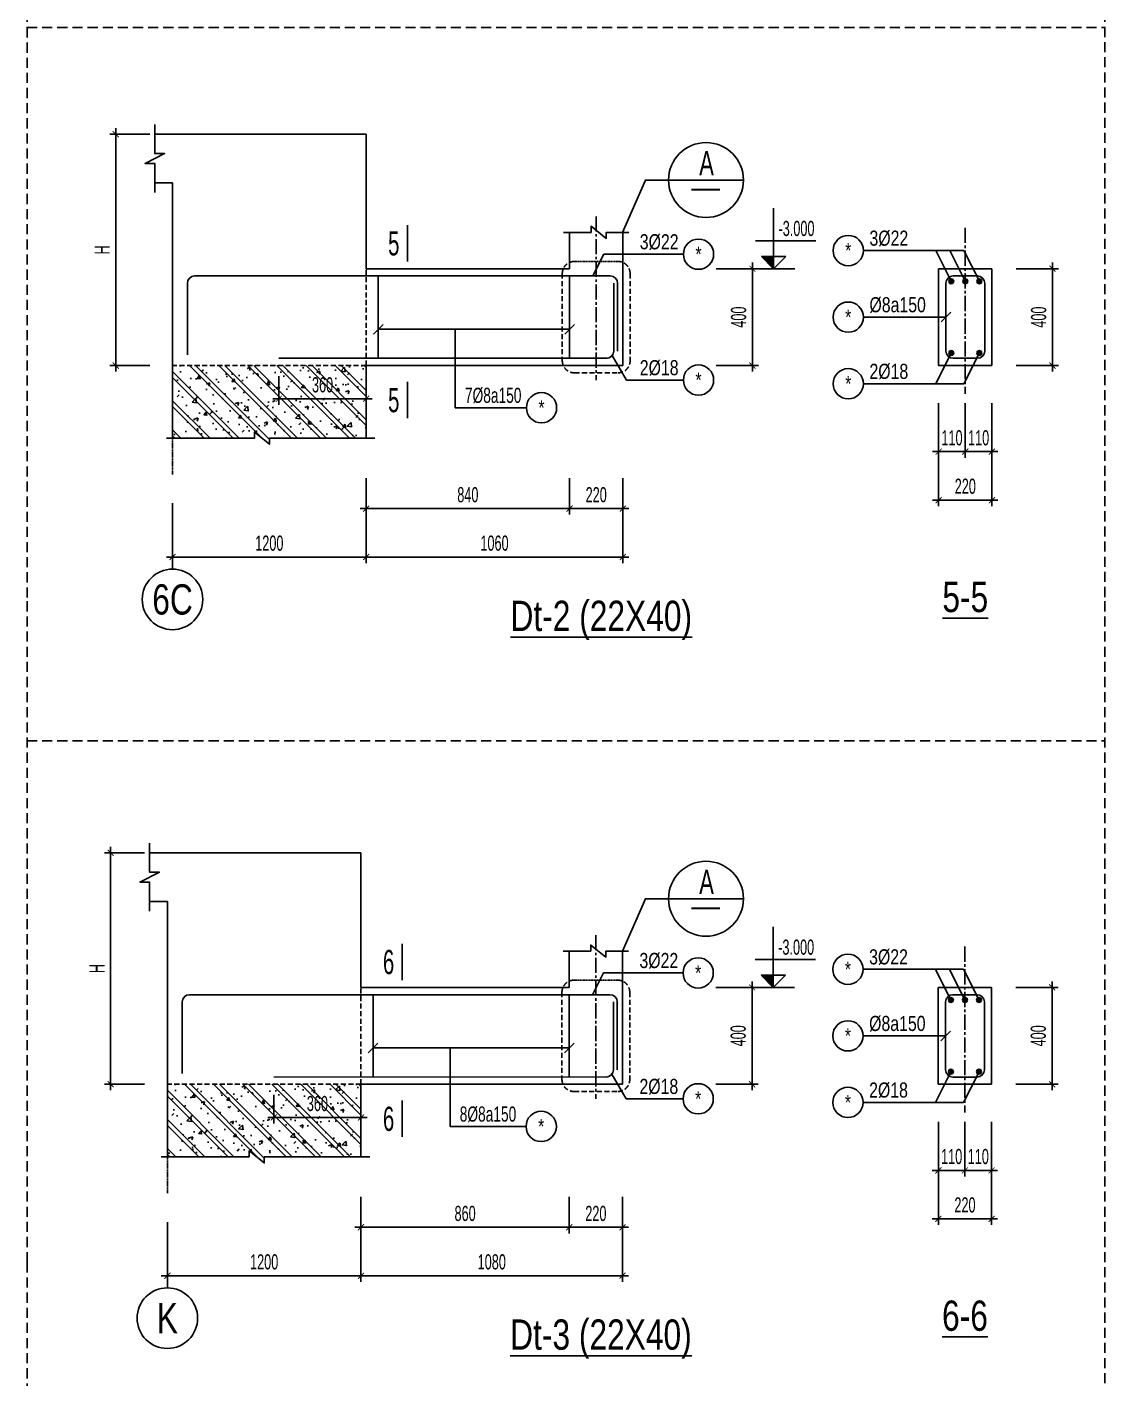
# Model space of a CAD drawing. Extents: x 195594 to 457145, y -254194 to -165094.
# Drawn here: x 413364 to 440072, y -217193 to -183696 of the extents above; entities that cross this region are included whole.
import ezdxf
from ezdxf.enums import TextEntityAlignment as Align

# ---------------------------------------------------------------- set-up
doc = ezdxf.new("R2010")
doc.units = 0
doc.header["$LTSCALE"] = 0.5
doc.header["$MEASUREMENT"] = 0
for name, pattern in [('CENTER', [2, 1.25, -0.25, 0.25, -0.25]), ('CENTER2', [1.125, 0.75, -0.125, 0.125, -0.125]), ('HIDDEN', [0.375, 0.25, -0.125])]:
    doc.linetypes.add(name, pattern=pattern)
doc.layers.get('0').update_dxf_attribs({"linetype": 'CONTINUOUS'})
doc.layers.get('Defpoints').update_dxf_attribs({"linetype": 'CONTINUOUS'})
for name, color, linetype in [('CDC.01.AXIS', 160, 'CENTER2'), ('CDC.02.DIM', 1, 'CONTINUOUS'), ('CDC.03.BORDER', 3, 'CONTINUOUS'), ('CDC.04.HIDDEN', 8, 'HIDDEN'), ('CDC.06.TEXT', 2, 'CONTINUOUS'), ('CDC.10.HATCH', 9, 'CONTINUOUS'), ('CDC.11.NOTE', 8, 'CONTINUOUS'), ('CDC.14.STEELNUM', 9, 'CONTINUOUS'), ('KCS_AXIS', 5, 'CENTER'), ('KCS_BORDER', 3, 'CONTINUOUS'), ('KCS_CHI', 1, 'CONTINUOUS'), ('KCS_HIDDEN', 8, 'HIDDEN'), ('KCS_SNODE', 6, 'CONTINUOUS'), ('KCS_STEEL', 4, 'CONTINUOUS'), ('KCS_TEXT', 2, 'CONTINUOUS'), ('KCS_TEXT_TMC', 4, 'CONTINUOUS')]:
    doc.layers.add(name, color=color, linetype=linetype)
doc.styles.add('ARIAL', font='arial.ttf', dxfattribs={"width": 0.6})
doc.styles.add('KCS_BIGTEXT', font='arial.ttf', dxfattribs={"width": 0.75})
doc.styles.add('KCS_SMTEXT', font='arial.ttf', dxfattribs={"width": 0.75})
doc.dimstyles.new('150X25', dxfattribs={"dimscale": 150, "dimtxt": 2.5, "dimasz": 1, "dimexe": 1, "dimexo": 0, "dimgap": 1, "dimtad": 1, "dimdec": 0, "dimlfac": 0.166667, "dimdsep": 46, "dimtxsty": 'ARIAL', "dimblk": 'ARCHTICK', "dimcen": 1, "dimdle": 1, "dimclrd": 1, "dimclre": 1, "dimclrt": 2, "dimadec": 0, "dimazin": 0, "dimtfac": 0.00072, "dimtdec": 0, "dimtix": 1, "dimtmove": 2, "dimatfit": 3, "dimldrblk": 'ARCHTICK', "dimfxl": 1, "dimtolj": 1, "dimarcsym": 0})

# ---------------------------------------------------------------- blocks, each defined once
blk = doc.blocks.new('_ARCHTICK')
at = {"color": 0, "linetype": 'ByBlock', "const_width": 0.15}
blk.add_lwpolyline([(-0.5, -0.5), (0.5, 0.5)], dxfattribs=at)
blk = doc.blocks.new('*D34')
at = {"layer": 'CDC.02.DIM', "color": 1, "lineweight": -2, "transparency": 16777216}
for p, q in [((421638, -212678), (421638, -214785)), ((428118, -212678), (428118, -214785)), ((421488, -214635), (428268, -214635))]:
    blk.add_line(p, q, dxfattribs=at)
at = {"layer": 'Defpoints', "color": 0, "transparency": 16777216}
for p in [(421638, -212678), (428118, -212678), (428118, -214635)]:
    blk.add_point(p, dxfattribs=at)
at = {"layer": 'CDC.02.DIM', "color": 1, "lineweight": -2, "transparency": 16777216, "xscale": 150, "yscale": 150, "zscale": 150, "rotation": 180}
blk.add_blockref('_ARCHTICK', (421638, -214635), dxfattribs=at)
at = {"layer": 'CDC.02.DIM', "color": 1, "lineweight": -2, "transparency": 16777216, "xscale": 150, "yscale": 150, "zscale": 150}
blk.add_blockref('_ARCHTICK', (428118, -214635), dxfattribs=at)
at = {"layer": 'CDC.02.DIM', "color": 2, "transparency": 16777216, "insert": (424878, -214294), "char_height": 375, "attachment_point": 5, "style": 'ARIAL'}
blk.add_mtext('\\A1;1080', dxfattribs=at)
blk = doc.blocks.new('*D35')
at = {"layer": 'CDC.02.DIM', "color": 1, "lineweight": -2, "transparency": 16777216}
for p, q in [((421638, -212678), (421638, -213585)), ((426798, -212678), (426798, -213585)), ((421488, -213435), (426948, -213435))]:
    blk.add_line(p, q, dxfattribs=at)
at = {"layer": 'Defpoints', "color": 0, "transparency": 16777216}
for p in [(421638, -212678), (426798, -212678), (426798, -213435)]:
    blk.add_point(p, dxfattribs=at)
at = {"layer": 'CDC.02.DIM', "color": 1, "lineweight": -2, "transparency": 16777216, "xscale": 150, "yscale": 150, "zscale": 150, "rotation": 180}
blk.add_blockref('_ARCHTICK', (421638, -213435), dxfattribs=at)
at = {"layer": 'CDC.02.DIM', "color": 1, "lineweight": -2, "transparency": 16777216, "xscale": 150, "yscale": 150, "zscale": 150}
blk.add_blockref('_ARCHTICK', (426798, -213435), dxfattribs=at)
at = {"layer": 'CDC.02.DIM', "color": 2, "transparency": 16777216, "insert": (424218, -213094), "char_height": 375, "attachment_point": 5, "style": 'ARIAL'}
blk.add_mtext('\\A1;860', dxfattribs=at)
blk = doc.blocks.new('*D36')
at = {"layer": 'CDC.02.DIM', "color": 1, "lineweight": -2, "transparency": 16777216}
for p, q in [((431328, -207341), (431328, -210041)), ((430428, -207491), (431478, -207491)), ((430428, -209891), (431478, -209891))]:
    blk.add_line(p, q, dxfattribs=at)
at = {"layer": 'Defpoints', "color": 0, "transparency": 16777216}
for p in [(430428, -207491), (430428, -209891), (431328, -209891)]:
    blk.add_point(p, dxfattribs=at)
at = {"layer": 'CDC.02.DIM', "color": 1, "lineweight": -2, "transparency": 16777216, "xscale": 150, "yscale": 150, "zscale": 150}
for p, rotation in [((431328, -207491), 90), ((431328, -209891), 270)]:
    blk.add_blockref('_ARCHTICK', p, dxfattribs=dict(at, rotation=rotation))
at = {"layer": 'CDC.02.DIM', "color": 2, "transparency": 16777216, "insert": (430986, -208691), "char_height": 375, "attachment_point": 5, "rotation": 90, "style": 'ARIAL'}
blk.add_mtext('\\A1;400', dxfattribs=at)
blk = doc.blocks.new('*D37')
at = {"layer": 'CDC.02.DIM', "color": 1, "lineweight": -2, "transparency": 16777216}
for p, q in [((435943, -210825), (435943, -212175)), ((436603, -210825), (436603, -212175)), ((435943, -212025), (435793, -212025)), ((435943, -212025), (436603, -212025)), ((436603, -212025), (436753, -212025))]:
    blk.add_line(p, q, dxfattribs=at)
at = {"layer": 'Defpoints', "color": 0, "transparency": 16777216}
for p in [(435943, -210825), (436603, -210825), (436603, -212025)]:
    blk.add_point(p, dxfattribs=at)
at = {"layer": 'CDC.02.DIM', "color": 1, "lineweight": -2, "transparency": 16777216, "xscale": 150, "yscale": 150, "zscale": 150}
blk.add_blockref('_ARCHTICK', (435943, -212025), dxfattribs=at)
at = {"layer": 'CDC.02.DIM', "color": 1, "lineweight": -2, "transparency": 16777216, "xscale": 150, "yscale": 150, "zscale": 150, "rotation": 180}
blk.add_blockref('_ARCHTICK', (436603, -212025), dxfattribs=at)
at = {"layer": 'CDC.02.DIM', "color": 2, "transparency": 16777216, "insert": (436273, -211683), "char_height": 375, "attachment_point": 5, "style": 'ARIAL'}
blk.add_mtext('\\A1;110', dxfattribs=at)
blk = doc.blocks.new('*D38')
at = {"layer": 'CDC.02.DIM', "color": 1, "lineweight": -2, "transparency": 16777216}
for p, q in [((436603, -210825), (436603, -212175)), ((437263, -210825), (437263, -212175)), ((436603, -212025), (436453, -212025)), ((437263, -212025), (436603, -212025)), ((437263, -212025), (437413, -212025))]:
    blk.add_line(p, q, dxfattribs=at)
at = {"layer": 'Defpoints', "color": 0, "transparency": 16777216}
for p in [(436603, -210825), (437263, -210825), (436603, -212025)]:
    blk.add_point(p, dxfattribs=at)
at = {"layer": 'CDC.02.DIM', "color": 1, "lineweight": -2, "transparency": 16777216, "xscale": 150, "yscale": 150, "zscale": 150}
blk.add_blockref('_ARCHTICK', (436603, -212025), dxfattribs=at)
at = {"layer": 'CDC.02.DIM', "color": 1, "lineweight": -2, "transparency": 16777216, "xscale": 150, "yscale": 150, "zscale": 150, "rotation": 180}
blk.add_blockref('_ARCHTICK', (437263, -212025), dxfattribs=at)
at = {"layer": 'CDC.02.DIM', "color": 2, "transparency": 16777216, "insert": (436933, -211683), "char_height": 375, "attachment_point": 5, "style": 'ARIAL'}
blk.add_mtext('\\A1;110', dxfattribs=at)
blk = doc.blocks.new('*D39')
at = {"layer": 'CDC.02.DIM', "color": 1, "lineweight": -2, "transparency": 16777216}
for p, q in [((435943, -210825), (435943, -213375)), ((437263, -210825), (437263, -213375)), ((435793, -213225), (437413, -213225))]:
    blk.add_line(p, q, dxfattribs=at)
at = {"layer": 'Defpoints', "color": 0, "transparency": 16777216}
for p in [(435943, -210825), (437263, -210825), (437263, -213225)]:
    blk.add_point(p, dxfattribs=at)
at = {"layer": 'CDC.02.DIM', "color": 1, "lineweight": -2, "transparency": 16777216, "xscale": 150, "yscale": 150, "zscale": 150, "rotation": 180}
blk.add_blockref('_ARCHTICK', (435943, -213225), dxfattribs=at)
at = {"layer": 'CDC.02.DIM', "color": 1, "lineweight": -2, "transparency": 16777216, "xscale": 150, "yscale": 150, "zscale": 150}
blk.add_blockref('_ARCHTICK', (437263, -213225), dxfattribs=at)
at = {"layer": 'CDC.02.DIM', "color": 2, "transparency": 16777216, "insert": (436603, -212883), "char_height": 375, "attachment_point": 5, "style": 'ARIAL'}
blk.add_mtext('\\A1;220', dxfattribs=at)
blk = doc.blocks.new('*D40')
at = {"layer": 'CDC.02.DIM', "color": 1, "lineweight": -2, "transparency": 16777216}
for p, q in [((438763, -207341), (438763, -210041)), ((437863, -207491), (438913, -207491)), ((437863, -209891), (438913, -209891))]:
    blk.add_line(p, q, dxfattribs=at)
at = {"layer": 'Defpoints', "color": 0, "transparency": 16777216}
for p in [(437863, -207491), (437863, -209891), (438763, -209891)]:
    blk.add_point(p, dxfattribs=at)
at = {"layer": 'CDC.02.DIM', "color": 1, "lineweight": -2, "transparency": 16777216, "xscale": 150, "yscale": 150, "zscale": 150}
for p, rotation in [((438763, -207491), 90), ((438763, -209891), 270)]:
    blk.add_blockref('_ARCHTICK', p, dxfattribs=dict(at, rotation=rotation))
at = {"layer": 'CDC.02.DIM', "color": 2, "transparency": 16777216, "insert": (438421, -208691), "char_height": 375, "attachment_point": 5, "rotation": 90, "style": 'ARIAL'}
blk.add_mtext('\\A1;400', dxfattribs=at)
blk = doc.blocks.new('KCS_SNODE')
at = {"layer": 'KCS_SNODE'}
blk.add_hatch(color=256, dxfattribs=at).paths.add_polyline_path([(10, 0, 1), (-10, 0, 1)])
blk.add_circle((0, 0), 10, dxfattribs=at)
blk = doc.blocks.new('COS_CD')
at = {"layer": 'CDC.10.HATCH'}
blk.add_hatch(color=256, dxfattribs=at).paths.add_polyline_path([(37.5, 50), (87.5, 0), (87.5, 50)])
at = {"layer": 'CDC.02.DIM'}
for p, q in [((0, 0), (175, 0)), ((37.5, 50), (137.5, 50)), ((87.5, 0), (87.5, 50))]:
    blk.add_line(p, q, dxfattribs=at)
at = {"layer": 'KCS_CHI'}
for q in [(37.5, 50), (137.5, 50)]:
    blk.add_line((87.5, 0), q, dxfattribs=at)
blk = doc.blocks.new('*D41')
at = {"layer": 'CDC.02.DIM', "color": 1, "lineweight": -2, "transparency": 16777216}
for p, q in [((426798, -212678), (426798, -213585)), ((428118, -212678), (428118, -213585)), ((426648, -213435), (428268, -213435))]:
    blk.add_line(p, q, dxfattribs=at)
at = {"layer": 'Defpoints', "color": 0, "transparency": 16777216}
for p in [(426798, -212678), (428118, -212678), (428118, -213435)]:
    blk.add_point(p, dxfattribs=at)
at = {"layer": 'CDC.02.DIM', "color": 1, "lineweight": -2, "transparency": 16777216, "xscale": 150, "yscale": 150, "zscale": 150, "rotation": 180}
blk.add_blockref('_ARCHTICK', (426798, -213435), dxfattribs=at)
at = {"layer": 'CDC.02.DIM', "color": 1, "lineweight": -2, "transparency": 16777216, "xscale": 150, "yscale": 150, "zscale": 150}
blk.add_blockref('_ARCHTICK', (428118, -213435), dxfattribs=at)
at = {"layer": 'CDC.02.DIM', "color": 2, "transparency": 16777216, "insert": (427458, -213094), "char_height": 375, "attachment_point": 5, "style": 'ARIAL'}
blk.add_mtext('\\A1;220', dxfattribs=at)
blk = doc.blocks.new('*D42')
at = {"layer": 'CDC.02.DIM', "color": 1, "lineweight": -2, "transparency": 16777216}
for p, q in [((421638, -212678), (421638, -214785)), ((416840, -213305), (416840, -214785)), ((421788, -214635), (416690, -214635))]:
    blk.add_line(p, q, dxfattribs=at)
at = {"layer": 'Defpoints', "color": 0, "transparency": 16777216}
for p in [(421638, -212678), (416840, -213305), (416840, -214635)]:
    blk.add_point(p, dxfattribs=at)
at = {"layer": 'CDC.02.DIM', "color": 1, "lineweight": -2, "transparency": 16777216, "xscale": 150, "yscale": 150, "zscale": 150, "rotation": 180}
blk.add_blockref('_ARCHTICK', (416840, -214635), dxfattribs=at)
at = {"layer": 'CDC.02.DIM', "color": 1, "lineweight": -2, "transparency": 16777216, "xscale": 150, "yscale": 150, "zscale": 150}
blk.add_blockref('_ARCHTICK', (421638, -214635), dxfattribs=at)
at = {"layer": 'CDC.02.DIM', "color": 2, "transparency": 16777216, "insert": (419239, -214294), "char_height": 375, "attachment_point": 5, "style": 'ARIAL'}
blk.add_mtext('\\A1;1200', dxfattribs=at)
blk = doc.blocks.new('*D43')
at = {"layer": 'CDC.02.DIM', "color": 1, "lineweight": -2, "transparency": 16777216}
for p, q in [((419478, -210157), (419478, -210862)), ((421638, -210157), (421638, -210862)), ((421788, -210712), (419328, -210712))]:
    blk.add_line(p, q, dxfattribs=at)
at = {"layer": 'Defpoints', "color": 0, "transparency": 16777216}
for p in [(419478, -210157), (421638, -210157), (419478, -210712)]:
    blk.add_point(p, dxfattribs=at)
at = {"layer": 'CDC.02.DIM', "color": 1, "lineweight": -2, "transparency": 16777216, "xscale": 150, "yscale": 150, "zscale": 150, "rotation": 180}
blk.add_blockref('_ARCHTICK', (419478, -210712), dxfattribs=at)
at = {"layer": 'CDC.02.DIM', "color": 1, "lineweight": -2, "transparency": 16777216, "xscale": 150, "yscale": 150, "zscale": 150}
blk.add_blockref('_ARCHTICK', (421638, -210712), dxfattribs=at)
at = {"layer": 'CDC.02.DIM', "color": 2, "transparency": 16777216, "insert": (420558, -210371), "char_height": 375, "attachment_point": 5, "style": 'ARIAL'}
blk.add_mtext('\\A1;360', dxfattribs=at)
blk = doc.blocks.new('*D44')
at = {"layer": 'CDC.02.DIM', "color": 1, "lineweight": -2, "transparency": 16777216}
for p, q in [((416276, -204158), (415285, -204158)), ((415435, -210041), (415435, -204008)), ((416276, -209891), (415285, -209891))]:
    blk.add_line(p, q, dxfattribs=at)
at = {"layer": 'Defpoints', "color": 0, "transparency": 16777216}
for p in [(415435, -204158), (416276, -204158), (416276, -209891)]:
    blk.add_point(p, dxfattribs=at)
at = {"layer": 'CDC.02.DIM', "color": 1, "lineweight": -2, "transparency": 16777216, "xscale": 150, "yscale": 150, "zscale": 150}
for p, rotation in [((415435, -204158), 90), ((415435, -209891), 270)]:
    blk.add_blockref('_ARCHTICK', p, dxfattribs=dict(at, rotation=rotation))
at = {"layer": 'CDC.02.DIM', "color": 2, "transparency": 16777216, "insert": (415097, -207025), "char_height": 375, "attachment_point": 5, "rotation": 90, "style": 'ARIAL'}
blk.add_mtext('\\A1;H ', dxfattribs=at)
blk = doc.blocks.new('*D70')
at = {"layer": 'CDC.02.DIM', "color": 1, "lineweight": -2, "transparency": 16777216}
for p, q in [((421766, -194870), (421766, -196978)), ((428126, -194870), (428126, -196978)), ((421616, -196828), (428276, -196828))]:
    blk.add_line(p, q, dxfattribs=at)
at = {"layer": 'Defpoints', "color": 0, "transparency": 16777216}
for p in [(421766, -194870), (428126, -194870), (428126, -196828)]:
    blk.add_point(p, dxfattribs=at)
at = {"layer": 'CDC.02.DIM', "color": 1, "lineweight": -2, "transparency": 16777216, "xscale": 150, "yscale": 150, "zscale": 150, "rotation": 180}
blk.add_blockref('_ARCHTICK', (421766, -196828), dxfattribs=at)
at = {"layer": 'CDC.02.DIM', "color": 1, "lineweight": -2, "transparency": 16777216, "xscale": 150, "yscale": 150, "zscale": 150}
blk.add_blockref('_ARCHTICK', (428126, -196828), dxfattribs=at)
at = {"layer": 'CDC.02.DIM', "color": 2, "transparency": 16777216, "insert": (424946, -196486), "char_height": 375, "attachment_point": 5, "style": 'ARIAL'}
blk.add_mtext('\\A1;1060', dxfattribs=at)
blk = doc.blocks.new('*D49')
at = {"layer": 'CDC.02.DIM', "color": 1, "lineweight": -2, "transparency": 16777216}
for p, q in [((421766, -194870), (421766, -195778)), ((426806, -194870), (426806, -195778)), ((421616, -195628), (426956, -195628))]:
    blk.add_line(p, q, dxfattribs=at)
at = {"layer": 'Defpoints', "color": 0, "transparency": 16777216}
for p in [(421766, -194870), (426806, -194870), (426806, -195628)]:
    blk.add_point(p, dxfattribs=at)
at = {"layer": 'CDC.02.DIM', "color": 1, "lineweight": -2, "transparency": 16777216, "xscale": 150, "yscale": 150, "zscale": 150, "rotation": 180}
blk.add_blockref('_ARCHTICK', (421766, -195628), dxfattribs=at)
at = {"layer": 'CDC.02.DIM', "color": 1, "lineweight": -2, "transparency": 16777216, "xscale": 150, "yscale": 150, "zscale": 150}
blk.add_blockref('_ARCHTICK', (426806, -195628), dxfattribs=at)
at = {"layer": 'CDC.02.DIM', "color": 2, "transparency": 16777216, "insert": (424286, -195286), "char_height": 375, "attachment_point": 5, "style": 'ARIAL'}
blk.add_mtext('\\A1;840', dxfattribs=at)
blk = doc.blocks.new('*D50')
at = {"layer": 'CDC.02.DIM', "color": 1, "lineweight": -2, "transparency": 16777216}
for p, q in [((431336, -189534), (431336, -192234)), ((430436, -189684), (431486, -189684)), ((430436, -192084), (431486, -192084))]:
    blk.add_line(p, q, dxfattribs=at)
at = {"layer": 'Defpoints', "color": 0, "transparency": 16777216}
for p in [(430436, -189684), (430436, -192084), (431336, -192084)]:
    blk.add_point(p, dxfattribs=at)
at = {"layer": 'CDC.02.DIM', "color": 1, "lineweight": -2, "transparency": 16777216, "xscale": 150, "yscale": 150, "zscale": 150}
for p, rotation in [((431336, -189684), 90), ((431336, -192084), 270)]:
    blk.add_blockref('_ARCHTICK', p, dxfattribs=dict(at, rotation=rotation))
at = {"layer": 'CDC.02.DIM', "color": 2, "transparency": 16777216, "insert": (430995, -190884), "char_height": 375, "attachment_point": 5, "rotation": 90, "style": 'ARIAL'}
blk.add_mtext('\\A1;400', dxfattribs=at)
blk = doc.blocks.new('*D51')
at = {"layer": 'CDC.02.DIM', "color": 1, "lineweight": -2, "transparency": 16777216}
for p, q in [((435951, -193017), (435951, -194367)), ((436611, -193017), (436611, -194367)), ((435951, -194217), (435801, -194217)), ((435951, -194217), (436611, -194217)), ((436611, -194217), (436761, -194217))]:
    blk.add_line(p, q, dxfattribs=at)
at = {"layer": 'Defpoints', "color": 0, "transparency": 16777216}
for p in [(435951, -193017), (436611, -193017), (436611, -194217)]:
    blk.add_point(p, dxfattribs=at)
at = {"layer": 'CDC.02.DIM', "color": 1, "lineweight": -2, "transparency": 16777216, "xscale": 150, "yscale": 150, "zscale": 150}
blk.add_blockref('_ARCHTICK', (435951, -194217), dxfattribs=at)
at = {"layer": 'CDC.02.DIM', "color": 1, "lineweight": -2, "transparency": 16777216, "xscale": 150, "yscale": 150, "zscale": 150, "rotation": 180}
blk.add_blockref('_ARCHTICK', (436611, -194217), dxfattribs=at)
at = {"layer": 'CDC.02.DIM', "color": 2, "transparency": 16777216, "insert": (436281, -193876), "char_height": 375, "attachment_point": 5, "style": 'ARIAL'}
blk.add_mtext('\\A1;110', dxfattribs=at)
blk = doc.blocks.new('*D52')
at = {"layer": 'CDC.02.DIM', "color": 1, "lineweight": -2, "transparency": 16777216}
for p, q in [((436611, -193017), (436611, -194367)), ((437271, -193017), (437271, -194367)), ((436611, -194217), (436461, -194217)), ((437271, -194217), (436611, -194217)), ((437271, -194217), (437421, -194217))]:
    blk.add_line(p, q, dxfattribs=at)
at = {"layer": 'Defpoints', "color": 0, "transparency": 16777216}
for p in [(436611, -193017), (437271, -193017), (436611, -194217)]:
    blk.add_point(p, dxfattribs=at)
at = {"layer": 'CDC.02.DIM', "color": 1, "lineweight": -2, "transparency": 16777216, "xscale": 150, "yscale": 150, "zscale": 150}
blk.add_blockref('_ARCHTICK', (436611, -194217), dxfattribs=at)
at = {"layer": 'CDC.02.DIM', "color": 1, "lineweight": -2, "transparency": 16777216, "xscale": 150, "yscale": 150, "zscale": 150, "rotation": 180}
blk.add_blockref('_ARCHTICK', (437271, -194217), dxfattribs=at)
at = {"layer": 'CDC.02.DIM', "color": 2, "transparency": 16777216, "insert": (436941, -193876), "char_height": 375, "attachment_point": 5, "style": 'ARIAL'}
blk.add_mtext('\\A1;110', dxfattribs=at)
blk = doc.blocks.new('*D53')
at = {"layer": 'CDC.02.DIM', "color": 1, "lineweight": -2, "transparency": 16777216}
for p, q in [((435951, -193017), (435951, -195567)), ((437271, -193017), (437271, -195567)), ((435801, -195417), (437421, -195417))]:
    blk.add_line(p, q, dxfattribs=at)
at = {"layer": 'Defpoints', "color": 0, "transparency": 16777216}
for p in [(435951, -193017), (437271, -193017), (437271, -195417)]:
    blk.add_point(p, dxfattribs=at)
at = {"layer": 'CDC.02.DIM', "color": 1, "lineweight": -2, "transparency": 16777216, "xscale": 150, "yscale": 150, "zscale": 150, "rotation": 180}
blk.add_blockref('_ARCHTICK', (435951, -195417), dxfattribs=at)
at = {"layer": 'CDC.02.DIM', "color": 1, "lineweight": -2, "transparency": 16777216, "xscale": 150, "yscale": 150, "zscale": 150}
blk.add_blockref('_ARCHTICK', (437271, -195417), dxfattribs=at)
at = {"layer": 'CDC.02.DIM', "color": 2, "transparency": 16777216, "insert": (436611, -195076), "char_height": 375, "attachment_point": 5, "style": 'ARIAL'}
blk.add_mtext('\\A1;220', dxfattribs=at)
blk = doc.blocks.new('*D54')
at = {"layer": 'CDC.02.DIM', "color": 1, "lineweight": -2, "transparency": 16777216}
for p, q in [((438771, -189534), (438771, -192234)), ((437871, -189684), (438921, -189684)), ((437871, -192084), (438921, -192084))]:
    blk.add_line(p, q, dxfattribs=at)
at = {"layer": 'Defpoints', "color": 0, "transparency": 16777216}
for p in [(437871, -189684), (437871, -192084), (438771, -192084)]:
    blk.add_point(p, dxfattribs=at)
at = {"layer": 'CDC.02.DIM', "color": 1, "lineweight": -2, "transparency": 16777216, "xscale": 150, "yscale": 150, "zscale": 150}
for p, rotation in [((438771, -189684), 90), ((438771, -192084), 270)]:
    blk.add_blockref('_ARCHTICK', p, dxfattribs=dict(at, rotation=rotation))
at = {"layer": 'CDC.02.DIM', "color": 2, "transparency": 16777216, "insert": (438429, -190884), "char_height": 375, "attachment_point": 5, "rotation": 90, "style": 'ARIAL'}
blk.add_mtext('\\A1;400', dxfattribs=at)
blk = doc.blocks.new('*D55')
at = {"layer": 'CDC.02.DIM', "color": 1, "lineweight": -2, "transparency": 16777216}
for p, q in [((426806, -194870), (426806, -195778)), ((428126, -194870), (428126, -195778)), ((426656, -195628), (428276, -195628))]:
    blk.add_line(p, q, dxfattribs=at)
at = {"layer": 'Defpoints', "color": 0, "transparency": 16777216}
for p in [(426806, -194870), (428126, -194870), (428126, -195628)]:
    blk.add_point(p, dxfattribs=at)
at = {"layer": 'CDC.02.DIM', "color": 1, "lineweight": -2, "transparency": 16777216, "xscale": 150, "yscale": 150, "zscale": 150, "rotation": 180}
blk.add_blockref('_ARCHTICK', (426806, -195628), dxfattribs=at)
at = {"layer": 'CDC.02.DIM', "color": 1, "lineweight": -2, "transparency": 16777216, "xscale": 150, "yscale": 150, "zscale": 150}
blk.add_blockref('_ARCHTICK', (428126, -195628), dxfattribs=at)
at = {"layer": 'CDC.02.DIM', "color": 2, "transparency": 16777216, "insert": (427466, -195286), "char_height": 375, "attachment_point": 5, "style": 'ARIAL'}
blk.add_mtext('\\A1;220', dxfattribs=at)
blk = doc.blocks.new('*D56')
at = {"layer": 'CDC.02.DIM', "color": 1, "lineweight": -2, "transparency": 16777216}
for p, q in [((421766, -194870), (421766, -196978)), ((416969, -195497), (416969, -196978)), ((421916, -196828), (416819, -196828))]:
    blk.add_line(p, q, dxfattribs=at)
at = {"layer": 'Defpoints', "color": 0, "transparency": 16777216}
for p in [(421766, -194870), (416969, -195497), (416969, -196828)]:
    blk.add_point(p, dxfattribs=at)
at = {"layer": 'CDC.02.DIM', "color": 1, "lineweight": -2, "transparency": 16777216, "xscale": 150, "yscale": 150, "zscale": 150, "rotation": 180}
blk.add_blockref('_ARCHTICK', (416969, -196828), dxfattribs=at)
at = {"layer": 'CDC.02.DIM', "color": 1, "lineweight": -2, "transparency": 16777216, "xscale": 150, "yscale": 150, "zscale": 150}
blk.add_blockref('_ARCHTICK', (421766, -196828), dxfattribs=at)
at = {"layer": 'CDC.02.DIM', "color": 2, "transparency": 16777216, "insert": (419367, -196486), "char_height": 375, "attachment_point": 5, "style": 'ARIAL'}
blk.add_mtext('\\A1;1200', dxfattribs=at)
blk = doc.blocks.new('*D57')
at = {"layer": 'CDC.02.DIM', "color": 1, "lineweight": -2, "transparency": 16777216}
for p, q in [((419606, -192350), (419606, -193055)), ((421766, -192350), (421766, -193055)), ((421916, -192905), (419456, -192905))]:
    blk.add_line(p, q, dxfattribs=at)
at = {"layer": 'Defpoints', "color": 0, "transparency": 16777216}
for p in [(419606, -192350), (421766, -192350), (419606, -192905)]:
    blk.add_point(p, dxfattribs=at)
at = {"layer": 'CDC.02.DIM', "color": 1, "lineweight": -2, "transparency": 16777216, "xscale": 150, "yscale": 150, "zscale": 150, "rotation": 180}
blk.add_blockref('_ARCHTICK', (419606, -192905), dxfattribs=at)
at = {"layer": 'CDC.02.DIM', "color": 1, "lineweight": -2, "transparency": 16777216, "xscale": 150, "yscale": 150, "zscale": 150}
blk.add_blockref('_ARCHTICK', (421766, -192905), dxfattribs=at)
at = {"layer": 'CDC.02.DIM', "color": 2, "transparency": 16777216, "insert": (420686, -192563), "char_height": 375, "attachment_point": 5, "style": 'ARIAL'}
blk.add_mtext('\\A1;360', dxfattribs=at)
blk = doc.blocks.new('*D58')
at = {"layer": 'CDC.02.DIM', "color": 1, "lineweight": -2, "transparency": 16777216}
for p, q in [((415563, -192234), (415563, -186201)), ((416404, -186351), (415413, -186351)), ((416404, -192084), (415413, -192084))]:
    blk.add_line(p, q, dxfattribs=at)
at = {"layer": 'Defpoints', "color": 0, "transparency": 16777216}
for p in [(415563, -186351), (416404, -186351), (416404, -192084)]:
    blk.add_point(p, dxfattribs=at)
at = {"layer": 'CDC.02.DIM', "color": 1, "lineweight": -2, "transparency": 16777216, "xscale": 150, "yscale": 150, "zscale": 150}
for p, rotation in [((415563, -186351), 90), ((415563, -192084), 270)]:
    blk.add_blockref('_ARCHTICK', p, dxfattribs=dict(at, rotation=rotation))
at = {"layer": 'CDC.02.DIM', "color": 2, "transparency": 16777216, "insert": (415225, -189217), "char_height": 375, "attachment_point": 5, "rotation": 90, "style": 'ARIAL'}
blk.add_mtext('\\A1;H ', dxfattribs=at)

msp = doc.modelspace()

# ---------------------------------------------------------------- hatches: boundary and pattern name
at = {"layer": 'CDC.10.HATCH'}
h = msp.add_hatch(dxfattribs=at)
h.set_pattern_fill('1BETONG2-BOP', color=256, scale=120, style=0, pattern_type=2)
h.set_pattern_definition([(50, (-7870331.05, -2547109.86), (860.71222, -75.30256), [90, -990]), (355, (-7870331.05, -2547109.9), (-166.5016, 902.63056), [72, -792]), (100.4514, (-7870259.3, -2547116.1), (694.21126, 827.32745), [76.48823, -841.37053]), (46.1842, (-7870331, -2546869.9), (1280.68926, -198.62282), [135, -1485]), (96.6356, (-7870224.3, -2546886.4), (1121.59525, 1168.94145), [114.73235, -1262.0556]), (351.1842, (-7870331, -2546869.9), (1121.59433, 1168.94232), [108, -1188]), (21, (-7870211.05, -2546929.86), (716.28846, -483.14267), [90, -990]), (226, (-7870211.05, -2546929.9), (806.25855, -438.64777), [72, -792]), (71.4514, (-7870151.36, -2546970.1), (1008.267154, 387.0366), [76.48823, -841.37053]), (67.5, (-7870331.05, -2547109.86), (-187.09942, 353.249354), [0, -782.4, 0, -804, 0, -795]), (4.5, (-7870331.05, -2547109.86), (340.021109, 456.123826), [0, -458.4, 0, -764.4, 0, -303]), (327.5, (-7870598.65, -2547109.86), (640.586923, -27.065846), [0, -300, 0, -936, 0, -1242]), (317.5, (-7870718.65, -2547109.86), (699.823403, 120.12598), [0, -390, 0, -621.6, 0, -882]), (315, (-7870331.05, -2547109.86), (360.624458, 360.624458), []), (315, (-7870331.05, -2546962.86), (360.624458, 360.624458), [])])
h.paths.add_polyline_path([(421766.1, -192083.9), (416968.6, -192083.9), (416968.6, -193883.9), (418995.5, -193883.9), (418995.5, -193733.9), (419370.5, -194033.9), (419370.5, -193883.9), (421766.1, -193883.9)])
h.paths.add_polyline_path([(420282.3, -192277.6), (421090, -192277.6), (421090, -192848.3), (420282.3, -192848.3)], flags=24)
h = msp.add_hatch(dxfattribs=at)
h.set_pattern_fill('1BETONG2-BOP', color=256, scale=120, style=0, pattern_type=2)
h.set_pattern_definition([(50, (-7870459.2, -2564917.46), (860.71222, -75.30256), [90, -990]), (355, (-7870459.2, -2564917.5), (-166.5016, 902.63056), [72, -792]), (100.4514, (-7870387.5, -2564923.7), (694.21126, 827.32745), [76.48823, -841.37053]), (46.1842, (-7870459.2, -2564677.5), (1280.68926, -198.62282), [135, -1485]), (96.6356, (-7870352.5, -2564694), (1121.59525, 1168.94145), [114.73235, -1262.0556]), (351.1842, (-7870459.2, -2564677.5), (1121.59433, 1168.94232), [108, -1188]), (21, (-7870339.2, -2564737.46), (716.28846, -483.14267), [90, -990]), (226, (-7870339.2, -2564737.5), (806.25855, -438.64777), [72, -792]), (71.4514, (-7870279.5, -2564777.7), (1008.267154, 387.0366), [76.48823, -841.37053]), (67.5, (-7870459.23, -2564917.46), (-187.09942, 353.249354), [0, -782.4, 0, -804, 0, -795]), (4.5, (-7870459.23, -2564917.46), (340.021109, 456.123826), [0, -458.4, 0, -764.4, 0, -303]), (327.5, (-7870726.83, -2564917.46), (640.586923, -27.065846), [0, -300, 0, -936, 0, -1242]), (317.5, (-7870846.8, -2564917.46), (699.823403, 120.12598), [0, -390, 0, -621.6, 0, -882]), (315, (-7870459.23, -2564917.46), (360.624458, 360.624458), []), (315, (-7870459.23, -2564770.46), (360.624458, 360.624458), [])])
h.paths.add_polyline_path([(421638, -209891.5), (416840.4, -209891.5), (416840.4, -211691.5), (418867.3, -211691.5), (418867.3, -211541.5), (419242.3, -211841.5), (419242.3, -211691.5), (421638, -211691.5)])
h.paths.add_polyline_path([(420154.1, -210085.2), (420961.8, -210085.2), (420961.8, -210655.9), (420154.1, -210655.9)], flags=24)

# ---------------------------------------------------------------- linework, layer by layer
at = {"layer": 'CDC.01.AXIS', "ltscale": 1000}
for p, q in [((427466.1, -188387.5), (427466.1, -192443.9)), ((436611, -188671.4), (436611, -192786.9)), ((427458, -206195.1), (427458, -210251.5)), ((436602.8, -206479), (436602.8, -210594.5))]:
    msp.add_line(p, q, dxfattribs=at)
at = {"layer": 'CDC.02.DIM'}
for p, q in [((416968.6, -197127.7), (416968.6, -196827.7)), ((416840.4, -214935.3), (416840.4, -214635.3))]:
    msp.add_line(p, q, dxfattribs=at)
for points in [[(416529.1, -186109.7), (416529.1, -186832.3), (416770, -186832.3), (416288.2, -187073.1), (416529.1, -187073.1), (416529.1, -187795.7)], [(416400.9, -203917.3), (416400.9, -204639.9), (416641.8, -204639.9), (416160.1, -204880.7), (416400.9, -204880.7), (416400.9, -205603.3)]]:
    msp.add_lwpolyline(points, dxfattribs=at)
at = {"layer": 'CDC.03.BORDER'}
for points in [[(416968.6, -186350.5), (416529.1, -186350.5)], [(416968.6, -187554.9), (416529.1, -187554.9)], [(416840.4, -204158.1), (416400.9, -204158.1)], [(416840.4, -205362.5), (416400.9, -205362.5)]]:
    msp.add_lwpolyline(points, dxfattribs=at)
at = {"layer": 'CDC.04.HIDDEN', "ltscale": 2000}
for p, q in [((413363.8, -167193.8), (413363.8, -183706.2)), ((440071.5, -167193.8), (440071.5, -197924.3)), ((413363.8, -183706.2), (413363.8, -197924.3)), ((413363.8, -183706.2), (413363.8, -197924.3)), ((413363.8, -183706.2), (440071.5, -183706.2)), ((413363.8, -183706.2), (440071.5, -183706.2)), ((413363.8, -197924.3), (413363.8, -214304.1)), ((440071.5, -197924.3), (440071.5, -234650.8)), ((413363.8, -201380.9), (440071.5, -201380.9)), ((413363.8, -214304.1), (413363.8, -234650.8))]:
    msp.add_line(p, q, dxfattribs=at)
at = {"layer": 'CDC.11.NOTE'}
for p, q in [((431861.1, -189683.9), (431861.1, -188183.9)), ((431411.1, -188993.9), (432911.1, -188993.9)), ((434086.5, -189233.9), (436578, -189233.9)), ((436263, -189995.9), (435882, -189233.9)), ((436611, -189995.9), (436230, -189233.9)), ((436959, -189995.9), (436578, -189233.9)), ((427653.6, -189323.9), (427383.6, -189863.9)), ((427653.6, -189323.9), (429626.1, -189323.9)), ((434086.5, -190883.9), (436131, -190883.9)), ((422066.1, -191183.9), (426806.1, -191183.9)), ((428216.1, -192443.9), (427861.4, -191836.7)), ((436263, -191771.9), (435882, -192533.9)), ((436959, -191771.9), (436578, -192533.9)), ((428216.1, -192443.9), (429626.1, -192443.9)), ((434086.5, -192533.9), (436578, -192533.9)), ((431852.9, -207491.5), (431852.9, -205991.5)), ((431402.9, -206801.5), (432902.9, -206801.5)), ((427645.5, -207131.5), (427375.5, -207671.5)), ((427645.5, -207131.5), (429618, -207131.5)), ((434078.4, -207041.5), (436569.8, -207041.5)), ((436254.8, -207803.5), (435873.8, -207041.5)), ((436602.8, -207803.5), (436221.8, -207041.5)), ((436950.8, -207803.5), (436569.8, -207041.5)), ((421938, -208991.5), (426798, -208991.5)), ((434078.4, -208691.5), (436122.8, -208691.5)), ((428208, -210251.5), (427853.2, -209644.3)), ((436254.8, -209579.5), (435873.8, -210341.5)), ((436950.8, -209579.5), (436569.8, -210341.5)), ((428208, -210251.5), (429618, -210251.5)), ((434078.4, -210341.5), (436569.8, -210341.5))]:
    msp.add_line(p, q, dxfattribs=at)
at = {"layer": 'CDC.11.NOTE', "color": 3}
for p, q in [((436011, -191003.9), (436251, -190763.9)), ((421946.1, -191303.9), (422186.1, -191063.9)), ((426686.1, -191303.9), (426926.1, -191063.9)), ((436002.8, -208811.5), (436242.8, -208571.5)), ((421818, -209111.5), (422058, -208871.5)), ((426678, -209111.5), (426918, -208871.5))]:
    msp.add_line(p, q, dxfattribs=at)
at = {"layer": 'CDC.11.NOTE'}
for points in [[(428118, -188783.9), (428686.5, -187487), (431114.7, -187487)], [(423975.3, -191183.9), (423975.3, -193129), (425736.4, -193129)], [(428118, -206591.5), (428686.5, -205294.6), (431114.7, -205294.6)], [(423847.1, -208991.5), (423847.1, -210936.6), (425728.2, -210936.6)]]:
    msp.add_lwpolyline(points, dxfattribs=at)
for centre in [(416968.6, -197877.7), (416840.4, -215685.3)]:
    msp.add_circle(centre, 750, dxfattribs=at)
at = {"layer": 'CDC.14.STEELNUM', "color": 1}
for centre in [(433711.5, -189233.9), (430001.1, -189323.9), (433711.5, -190883.9), (430001.1, -192443.9), (433711.5, -192533.9), (426111.4, -193129), (433703.4, -207041.5), (429993, -207131.5), (433703.4, -208691.5), (429993, -210251.5), (433703.4, -210341.5), (426103.2, -210936.6)]:
    msp.add_circle(centre, 375, dxfattribs=at)
at = {"layer": 'KCS_AXIS'}
for p, q in [((416968.6, -188183.9), (416968.6, -194780.4)), ((416840.4, -205991.5), (416840.4, -212588))]:
    msp.add_line(p, q, dxfattribs=at)
at = {"layer": 'KCS_BORDER'}
for p, q in [((416968.6, -186350.5), (421766.1, -186350.5)), ((421766.1, -189683.9), (421766.1, -186350.5)), ((416968.6, -193883.9), (416968.6, -187554.9)), ((426806.1, -189683.9), (426806.1, -188783.9)), ((428126.1, -189683.9), (428126.1, -188783.9)), ((421766.1, -189683.9), (426806.1, -189683.9)), ((428126.1, -189683.9), (428126.1, -192083.9)), ((435951, -189683.9), (437271, -189683.9)), ((435951, -192083.9), (435951, -189683.9)), ((437271, -192083.9), (437271, -189683.9)), ((421766.1, -192083.9), (428126.1, -192083.9)), ((421766.1, -193883.9), (421766.1, -192083.9)), ((435951, -192083.9), (437271, -192083.9)), ((416840.4, -204158.1), (421638, -204158.1)), ((421638, -207491.5), (421638, -204158.1)), ((416840.4, -211691.5), (416840.4, -205362.5)), ((426798, -207491.5), (426798, -206591.5)), ((428118, -207491.5), (428118, -206591.5)), ((421638, -207491.5), (426798, -207491.5)), ((428118, -207491.5), (428118, -209891.5)), ((435942.8, -207491.5), (437262.8, -207491.5)), ((435942.8, -209891.5), (435942.8, -207491.5)), ((437262.8, -209891.5), (437262.8, -207491.5)), ((421638, -209891.5), (428118, -209891.5)), ((421638, -211691.5), (421638, -209891.5)), ((435942.8, -209891.5), (437262.8, -209891.5))]:
    msp.add_line(p, q, dxfattribs=at)
at = {"layer": 'KCS_BORDER', "color": 1}
for points in [[(426656.1, -188783.9), (427338.6, -188783.9), (427338.6, -188633.9), (427713.6, -188933.9), (427713.6, -188783.9), (428276.1, -188783.9)], [(416818.6, -193883.9), (418995.5, -193883.9), (418995.5, -193733.9), (419370.5, -194033.9), (419370.5, -193883.9), (421981.6, -193883.9)], [(426648, -206591.5), (427330.5, -206591.5), (427330.5, -206441.5), (427705.5, -206741.5), (427705.5, -206591.5), (428268, -206591.5)], [(416690.4, -211691.5), (418867.3, -211691.5), (418867.3, -211541.5), (419242.3, -211841.5), (419242.3, -211691.5), (421853.4, -211691.5)]]:
    msp.add_lwpolyline(points, dxfattribs=at)
at = {"layer": 'KCS_BORDER'}
for centre in [(430186.4, -187487), (430186.4, -205294.6)]:
    msp.add_circle(centre, 928.2, dxfattribs=at)
at = {"layer": 'KCS_HIDDEN'}
for p, q in [((426926.1, -189503.9), (428006.1, -189503.9)), ((426918, -207311.5), (427998, -207311.5))]:
    msp.add_line(p, q, dxfattribs=at)
at = {"layer": 'KCS_HIDDEN', "ltscale": 1000}
for p, q in [((421766.1, -192083.9), (421766.1, -189683.9)), ((426626.1, -189803.9), (426626.1, -191963.9)), ((428306.1, -189803.9), (428306.1, -191963.9)), ((421766.1, -192083.9), (416968.6, -192083.9)), ((426926.1, -192263.9), (428006.1, -192263.9)), ((421638, -209891.5), (421638, -207491.5)), ((426618, -207611.5), (426618, -209771.5)), ((428298, -207611.5), (428298, -209771.5)), ((421638, -209891.5), (416840.4, -209891.5)), ((426918, -210071.5), (427998, -210071.5))]:
    msp.add_line(p, q, dxfattribs=at)
at = {"layer": 'KCS_HIDDEN', "color": 1, "linetype": 'ByBlock'}
for points in [[(429820.3, -187722.9, 48, 48, 0), (430529.9, -187722.9, 96, 96, 0)], [(429820.3, -205530.5, 48, 48, 0), (430529.9, -205530.5, 96, 96, 0)]]:
    msp.add_lwpolyline(points, format="xyseb", dxfattribs=at)
at = {"layer": 'KCS_HIDDEN', "ltscale": 1000}
for centre, start, end in [((426926.1, -189803.9), 90, 180), ((428006.1, -189803.9), 0, 90), ((428006.1, -189803.9), 0, 90), ((426926.1, -191963.9), 180, 270), ((428006.1, -191963.9), 270, 0), ((428006.1, -191963.9), 270, 0), ((426918, -207611.5), 90, 180), ((427998, -207611.5), 0, 90), ((427998, -207611.5), 0, 90), ((426918, -209771.5), 180, 270), ((427998, -209771.5), 270, 0), ((427998, -209771.5), 270, 0)]:
    msp.add_arc(centre, 300, start, end, dxfattribs=at)
at = {"layer": 'KCS_STEEL'}
for p, q in [((417516.8, -189863.9), (427815.7, -189863.9)), ((422066.1, -189863.9), (422066.1, -191903.9)), ((426806.1, -189863.9), (426806.1, -191903.9)), ((436311, -189863.9), (436911, -189863.9)), ((417336.8, -190043.9), (417336.8, -191820.3)), ((427901.1, -191723.9), (427901.1, -190043.9)), ((427995.7, -190043.9), (427995.7, -191723.9)), ((436131, -191723.9), (436131, -190043.9)), ((437091, -190043.9), (437091, -191723.9)), ((419606.1, -191903.6), (427739.5, -191902.9)), ((436911, -191903.9), (436311, -191903.9)), ((417388.6, -207671.5), (427807.5, -207671.5)), ((421938, -207671.5), (421938, -209711.5)), ((426798, -207671.5), (426798, -209711.5)), ((436302.8, -207671.5), (436902.8, -207671.5)), ((417208.6, -207851.5), (417208.6, -209627.9)), ((427892.9, -209531.5), (427892.9, -207851.5)), ((427987.5, -207851.5), (427987.5, -209531.5)), ((436122.8, -209531.5), (436122.8, -207851.5)), ((437082.8, -207851.5), (437082.8, -209531.5)), ((419478, -209711.2), (427731.3, -209710.5)), ((436902.8, -209711.5), (436302.8, -209711.5))]:
    msp.add_line(p, q, dxfattribs=at)
for centre, start, end in [((417516.8, -190043.9), 90, 180), ((427815.7, -190043.9), 0, 90), ((436311, -190043.9), 90, 180), ((436911, -190043.9), 0, 90), ((427721.1, -191723.9), 270, 0), ((436311, -191723.9), 180, 270), ((436911, -191723.9), 270, 0), ((417388.6, -207851.5), 90, 180), ((427807.5, -207851.5), 0, 90), ((436302.8, -207851.5), 90, 180), ((436902.8, -207851.5), 0, 90), ((427712.9, -209531.5), 270, 0), ((436302.8, -209531.5), 180, 270), ((436902.8, -209531.5), 270, 0)]:
    msp.add_arc(centre, 180, start, end, dxfattribs=at)
at = {"layer": 'KCS_TEXT_TMC'}
for p, q in [((422789.9, -189504.9), (422789.9, -188604.9)), ((422789.9, -193389.3), (422789.9, -192489.3)), ((422661.7, -207312.5), (422661.7, -206412.5)), ((422661.7, -211196.9), (422661.7, -210296.9))]:
    msp.add_line(p, q, dxfattribs=at)

# ---------------------------------------------------------------- block references
at = {"layer": 'CDC.11.NOTE', "xscale": 6, "yscale": 6, "zscale": 6}
for p in [(431336.1, -189683.9), (431327.9, -207491.5)]:
    msp.add_blockref('COS_CD', p, dxfattribs=at)
at = {"layer": 'KCS_STEEL', "xscale": 6, "yscale": 6, "zscale": 6}
for p in [(436263, -189995.9), (436611, -189995.9), (436959, -189995.9), (436263, -191771.9), (436959, -191771.9), (436254.8, -207803.5), (436602.8, -207803.5), (436950.8, -207803.5), (436254.8, -209579.5), (436950.8, -209579.5)]:
    msp.add_blockref('KCS_SNODE', p, dxfattribs=at)

# ---------------------------------------------------------------- texts
at = {"layer": 'CDC.06.TEXT', "style": 'KCS_SMTEXT', "width": 0.75}
for s, p in [('%%U5-5', (436611, -198192.3)), ('%%UDt-2 (22X40)', (427591.8, -198660.1)), ('%%U6-6', (436602.8, -215999.9)), ('%%UDt-3 (22X40)', (427583.6, -216467.7))]:
    msp.add_text(s, height=750, dxfattribs=at).set_placement(p, align=Align.CENTER)
at = {"layer": 'CDC.14.STEELNUM', "style": 'KCS_SMTEXT', "width": 0.75}
for p in [(430001.1, -189323.9), (433711.5, -189233.9), (433711.5, -190883.9), (430001.1, -192443.9), (433711.5, -192533.9), (426111.4, -193129), (429993, -207131.5), (433703.4, -207041.5), (433703.4, -208691.5), (429993, -210251.5), (433703.4, -210341.5), (426103.2, -210936.6)]:
    msp.add_text('*', height=375, dxfattribs=at).set_placement(p, align=Align.MIDDLE_CENTER)
at = {"layer": 'KCS_TEXT', "style": 'KCS_SMTEXT'}
for s, height, width, p in [('A', 600, 0.65, (430200.3, -187368.9)), ('3%%C22', 375, 0.75, (429026.1, -189203.9)), ('2%%C18', 375, 0.75, (429026.1, -192323.9)), ('7%%C8a150', 375, 0.65, (424913.1, -193009)), ('A', 600, 0.65, (430200.3, -205176.5)), ('3%%C22', 375, 0.75, (429018, -207011.5)), ('2%%C18', 375, 0.75, (429018, -210131.5)), ('8%%C8a150', 375, 0.65, (424785, -210816.6))]:
    msp.add_text(s, height=height, dxfattribs=dict(at, width=width)).set_placement(p, align=Align.CENTER)
at = {"layer": 'KCS_TEXT', "style": 'KCS_SMTEXT', "width": 0.6}
for p in [(432874.4, -188873.9), (432866.2, -206681.5)]:
    msp.add_text('-3.000', height=375, dxfattribs=at).set_placement(p, align=Align.RIGHT)
at = {"layer": 'KCS_TEXT', "style": 'KCS_SMTEXT', "width": 0.75}
for s, p in [('3%%C22', (434236.5, -189113.9)), ('%%C8a150 ', (434236.5, -190763.9)), ('2%%C18', (434236.5, -192413.9)), ('3%%C22', (434228.4, -206921.5)), ('%%C8a150 ', (434228.4, -208571.5)), ('2%%C18', (434228.4, -210221.5))]:
    msp.add_text(s, height=375, dxfattribs=at).set_placement(p)
at = {"layer": 'KCS_TEXT', "color": 4, "style": 'KCS_BIGTEXT', "width": 0.75}
for s, p in [('6C', (416968.6, -197877.7)), ('K', (416840.4, -215685.3))]:
    msp.add_text(s, height=750, dxfattribs=at).set_placement(p, align=Align.MIDDLE_CENTER)
at = {"layer": 'KCS_TEXT_TMC', "style": 'KCS_BIGTEXT', "width": 0.6}
for s, p in [('5', (422589.9, -189354.9)), ('5', (422589.9, -193239.3)), ('6', (422461.7, -207162.5)), ('6', (422461.7, -211046.9))]:
    msp.add_text(s, height=600, dxfattribs=at).set_placement(p, align=Align.RIGHT)

# ---------------------------------------------------------------- dimensions: what is measured, and where the dimension line sits
at = {"layer": 'CDC.02.DIM'}
for base, p1, p2, picture, middle in [((415562.7, -186350.5), (416403.8, -192083.9), (416403.8, -186350.5), '*D58', (415225.1, -189217.2)), ((415434.5, -204158.1), (416275.6, -209891.5), (416275.6, -204158.1), '*D44', (415096.9, -207024.8))]:
    dim = msp.add_linear_dim(base=base, p1=p1, p2=p2, angle=90, text='H ', dimstyle='150X25', dxfattribs=at)
    dim.commit()
    dim.dimension.update_dxf_attribs({"geometry": picture, "text_midpoint": middle})
for base, p1, p2, picture, middle in [((431336.1, -192083.9), (430436.1, -189683.9), (430436.1, -192083.9), '*D50', (430994.6, -190883.9)), ((438771, -192083.9), (437871, -189683.9), (437871, -192083.9), '*D54', (438429.5, -190883.9)), ((431327.9, -209891.5), (430427.9, -207491.5), (430427.9, -209891.5), '*D36', (430986.4, -208691.5)), ((438762.8, -209891.5), (437862.8, -207491.5), (437862.8, -209891.5), '*D40', (438421.3, -208691.5))]:
    dim = msp.add_linear_dim(base=base, p1=p1, p2=p2, angle=90, dimstyle='150X25', dxfattribs=at)
    dim.commit()
    dim.dimension.update_dxf_attribs({"geometry": picture, "text_midpoint": middle})
for base, p1, p2, picture, middle in [((419606.1, -192904.6), (421766.1, -192349.5), (419606.1, -192349.5), '*D57', (420686.1, -192563)), ((436611, -194217.3), (435951, -193017.3), (436611, -193017.3), '*D51', (436281, -193875.9)), ((437271, -195417.3), (435951, -193017.3), (437271, -193017.3), '*D53', (436611, -195075.9)), ((436611, -194217.3), (437271, -193017.3), (436611, -193017.3), '*D52', (436941, -193875.9)), ((428126.1, -196827.7), (421766.1, -194870.5), (428126.1, -194870.5), '*D70', (424946.1, -196486.2)), ((426806.1, -195627.7), (421766.1, -194870.5), (426806.1, -194870.5), '*D49', (424286.1, -195286.2)), ((428126.1, -195627.7), (426806.1, -194870.5), (428126.1, -194870.5), '*D55', (427466.1, -195286.2)), ((419478, -210712.2), (421638, -210157.1), (419478, -210157.1), '*D43', (420558, -210370.6)), ((436602.8, -212024.9), (435942.8, -210824.9), (436602.8, -210824.9), '*D37', (436272.8, -211683.5)), ((437262.8, -213224.9), (435942.8, -210824.9), (437262.8, -210824.9), '*D39', (436602.8, -212883.5)), ((436602.8, -212024.9), (437262.8, -210824.9), (436602.8, -210824.9), '*D38', (436932.8, -211683.5)), ((428118, -214635.3), (421638, -212678.1), (428118, -212678.1), '*D34', (424878, -214293.8)), ((426798, -213435.3), (421638, -212678.1), (426798, -212678.1), '*D35', (424218, -213093.8)), ((428118, -213435.3), (426798, -212678.1), (428118, -212678.1), '*D41', (427458, -213093.8))]:
    dim = msp.add_linear_dim(base=base, p1=p1, p2=p2, dimstyle='150X25', dxfattribs=at)
    dim.commit()
    dim.dimension.update_dxf_attribs({"geometry": picture, "text_midpoint": middle})
for base, p1, p2, picture, middle in [((416968.6, -196827.7), (421766.1, -194870.5), (416968.6, -195497.4), '*D56', (419367.4, -196486.2)), ((416840.4, -214635.3), (421638, -212678.1), (416840.4, -213305), '*D42', (419239.2, -214293.8))]:
    dim = msp.add_linear_dim(base=base, p1=p1, p2=p2, text='1200', dimstyle='150X25', dxfattribs=at)
    dim.commit()
    dim.dimension.update_dxf_attribs({"geometry": picture, "text_midpoint": middle})

doc.saveas('drawing.dxf')
